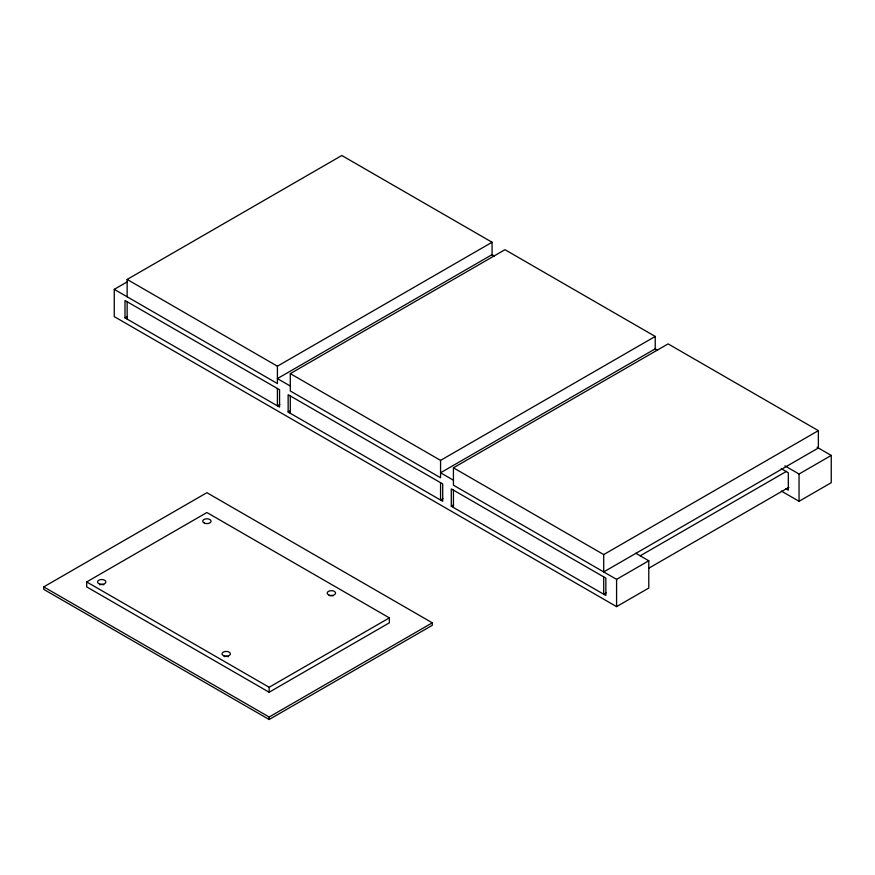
<?xml version="1.0" encoding="UTF-8"?>
<svg xmlns="http://www.w3.org/2000/svg" width="875" height="875" viewBox="0 0 875 875"><rect width="100%" height="100%" fill="white"/><g stroke="black" fill="none" stroke-linecap="round" stroke-linejoin="round"><path stroke-width="1.31" d="M127.148 296.789L127.148 279.442L341.808 155.498L492.078 242.255L492.078 255.609M635.775 553.262L648.78 560.777L648.78 588.044L616.58 606.627L114.264 316.619L114.264 289.352L126.919 282.045M124.994 317.855L279.562 407.094L279.562 389.747L124.994 300.508L124.994 317.855L127.302 316.531M127.148 279.442L277.408 366.198L492.078 242.255M655.222 336.448L440.562 460.381L440.562 477.739L290.292 390.983L290.292 373.625L504.963 249.692L655.222 336.448L655.222 349.792M279.77 404.491L277.408 405.858L277.408 388.5M288.148 412.048L442.706 501.287L442.706 483.93L288.148 394.702L288.148 412.048L290.445 410.725M43.75 586.884L206.894 492.691L432.294 622.825L432.294 625.308L269.15 719.502L43.75 589.367L43.75 586.884L269.15 717.019L432.294 622.825M86.68 581.93L206.894 512.52L389.364 617.87L389.364 622.825L269.15 692.234L86.68 586.884L86.68 581.93L269.15 687.28L389.364 617.87M648.78 560.777L616.58 579.359L453.436 485.177L453.436 467.819L668.106 343.886L818.366 430.642L818.366 447.989L603.706 571.933L603.706 554.575L818.366 430.642M442.914 498.684L440.562 500.041L440.562 482.694M451.292 506.242L605.85 595.481L605.85 578.123L451.292 488.895L451.292 506.242L453.589 504.919M640.27 555.778L786.527 471.341M784.864 465.828L799.05 474.02L831.25 455.427L831.25 482.694L799.05 501.287L781.32 491.05M606.058 592.878L603.706 594.234L603.706 576.888M648.528 568.356L788.878 487.32M494.419 256.003L492.078 254.647L277.408 378.591L290.292 386.028M657.562 350.197L655.222 348.841L440.562 472.784L453.436 480.211M817.064 447.234L831.25 455.427M781.233 468.694L788.32 472.784L788.32 490.131L785.958 488.764M290.292 373.625L440.562 460.381M453.436 467.819L603.706 554.575M114.264 289.352L277.408 383.545L277.408 366.198M799.05 474.02L799.05 501.287M616.58 579.359L616.58 606.627M453.436 490.131L453.436 507.478M290.292 395.938L290.292 413.295M269.15 687.28L269.15 692.234M269.15 717.019L269.15 719.502M127.148 301.744L127.148 319.102M224.328 656.622A4.178 2.406 0 0 1 228.495 656.753M99.673 584.784A4.178 2.406 0 0 1 103.852 584.817M329.941 595.788A4.178 2.406 0 0 1 333.134 595.842M99.575 583.997A4.178 2.406 0 0 0 105.886 581.963A4.178 2.406 0 0 0 99.673 579.83A4.178 2.406 0 0 0 99.575 583.997M204.531 523.184A4.178 2.406 0 0 0 211.061 521.391A4.178 2.406 0 0 0 205.1 519.028A4.178 2.406 0 0 0 204.531 523.184M328.748 594.945A4.178 2.406 0 0 0 335.519 593.48A4.178 2.406 0 0 0 329.941 590.822A4.178 2.406 0 0 0 328.748 594.945M223.934 655.834A4.178 2.406 0 0 0 230.387 653.942A4.178 2.406 0 0 0 224.328 651.667A4.178 2.406 0 0 0 223.934 655.834"/></g></svg>
